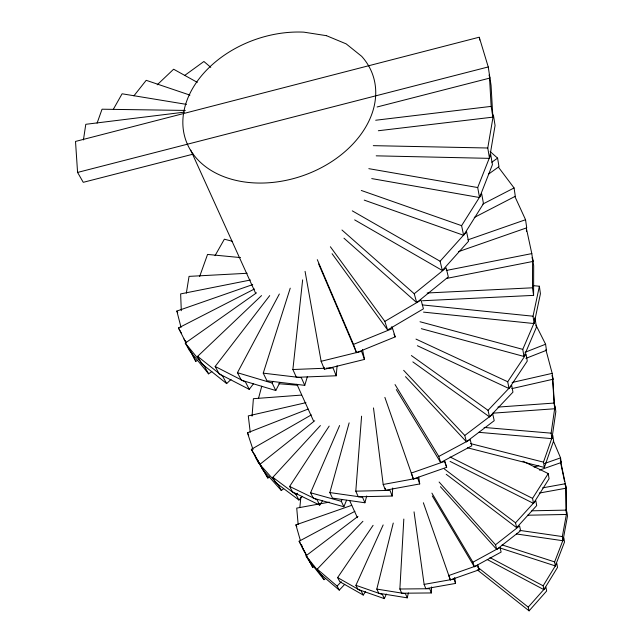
<?xml version="1.0" encoding="UTF-8"?>
<svg xmlns="http://www.w3.org/2000/svg" width="643" height="643" viewBox="0 0 643 643"><rect width="100%" height="100%" fill="white"/><g stroke="black" fill="none" stroke-linecap="round" stroke-linejoin="round"><path stroke-width="0.96" d="M533.594 295.378L533.682 265.816L532.589 258.084L532.476 287.799L533.594 295.378L422.483 300.747M403.82 519.054L399.874 589.012L401.714 593.224L431.332 592.95L431.59 586.93M361.583 416.19L355.796 491.164L358.264 496.79L392.19 496.034L392.688 488.013M252.064 416.125L253.39 398.692L301.414 395.091M302.644 279.874L292.87 369.524L296.383 377.32L336.201 375.777L337.101 365.787M299.839 507.472L300.836 497.481M551.943 438.647L555.841 411.584L555.054 405.966L551.123 433.157L551.943 438.647L478.89 432.329M83.437 139.949L85.784 124.308L184.437 112.123M186.341 293.136L189.05 276.377L247.137 273.283M489.524 158.363L495.07 125.481L493.398 114.96L487.764 148.003L489.524 158.363L376.203 155.831M562.979 540.739L562.328 536.567L566.869 511.756L567.488 516.04L562.979 540.739L516.425 533.963M423.528 312.12L534.132 323.558L540.425 293.747L539.381 286.239L533.385 285.669M534.132 323.558L533.031 316.203L539.381 286.239M393.259 523.048L376.806 589.084L378.783 593.24L407.236 597.845L408.393 592.959M349.141 422.869L329.843 492.57L332.479 498.108L364.911 502.77L366.695 495.97M258.478 398.491L261.757 386.218M290.234 288.177L263.244 373.149L266.974 380.785L304.758 385.358L307.346 376.71M544.356 467.429L543.472 462.14L552.795 435.472L553.599 440.889L544.356 467.429L467.509 447.793M97.085 123.143L102.044 109.206L185.329 110.427M199.651 276.506L207.552 254.427L240.538 257.586M555.327 565.912L554.628 561.902L563.871 537.886L564.506 542.017L555.327 565.912L500.029 547.981M479.557 197.53L492.425 164.656L490.722 154.481L477.693 187.539L479.557 197.53L371.734 178.585M339.608 425.537L310.585 492.771L313.342 498.229L343.852 506.756L346.561 500.27M343.852 506.756L341.32 501.315L342.092 499.466M523.965 356.447L522.775 349.366L535.338 320.037L536.415 327.279L523.965 356.447L421.318 328.677M383.156 524.953L355.917 585.307L358.006 589.43L384.345 598.625L386.363 594.028M279.351 294.004L237.444 372.707L241.334 380.198L275.775 390.526L279.898 382.513M275.775 390.526L272.158 383.059L273.082 381.275M113.345 109.27L122.098 93.79L186.51 104.391M215.035 255.673L224.359 239.196L232.131 241.213M543.922 589.671L557.513 567.407L556.83 563.429L543.15 585.813L543.922 589.671L487.249 559.539M463.619 235.29L483.48 203.63L481.679 193.816L461.602 225.669L463.619 235.29L364.235 200.118M450.076 461.393L533.521 503.405L549.074 478.746L548.238 473.578L523.008 461.208M533.521 503.405L532.565 498.373L548.238 473.578M329.176 426.108L289.615 486.438L292.477 491.855L319.716 505.109L322.424 500.881M509.031 388.549L527.252 361.093L526.103 354.132L507.713 381.749L509.031 388.549L417.363 345.717M373.093 525.339L337.631 577.591L339.809 581.706L363.239 595.048L365.465 591.705M269.706 295.611L215.148 366.462L219.167 373.856L249.259 389.353L253.487 383.734M133.929 95.815L146.202 80.319L189.918 95.108M529.093 610.85L528.225 607.129L545.907 587.163L546.654 590.989L529.093 610.85L477.283 569.843M442.328 270.478L468.538 241.229L466.585 231.785L440.101 261.235L442.328 270.478L354.663 219.882M320.399 425.57L272.841 477.307L275.775 482.692L298.939 500.037L302.306 496.316M298.939 500.037L296.142 494.724L297.492 493.237M516.634 527.662L536.712 505.567L535.78 500.592L515.549 522.815L516.634 527.662L446.226 474.277M362.925 521.28L317.24 569.135L319.507 573.235L339.263 590.129L344.761 584.302M489.524 416.873L512.953 392.134L511.675 385.43L488.045 410.33L489.524 416.873L412.846 361.896M339.263 590.129L337.101 586.103L341.232 581.722M261.54 295.603L197.634 356.351L201.717 363.689L226.666 383.598L230.998 379.41M157.222 84.796L173.618 69.219L197.305 82.36M416.704 302.62L448.308 276.932L446.17 267.858L414.229 293.738L416.704 302.62L343.965 238.199M314.708 420.763L259.828 464.407L262.81 469.792L281.337 490.505L283.684 488.624M496.75 549.435L520.621 530.724L519.584 525.95L495.528 544.766L496.75 549.435L440.423 486.695M357.974 516.393L306.028 555.777L308.343 559.9L324.016 579.681L325.615 578.459M466.432 441.781L494.218 420.675L492.795 414.221L464.768 435.472L466.432 441.781L405.5 376.645M184.517 75.569L203.903 61.495L210.783 67.354M256.549 292.822L185.264 343.105L189.372 350.403L208.621 373.856L211.885 371.525M488.375 174.237L498.976 166.666L497.594 158.122L490.167 151.587M491.863 162.197L497.594 158.122M387.6 329.947L423.44 308.817L421.061 300.088L384.852 321.396L387.6 329.947L332.085 253.704M311.3 414.904L251.333 449.344L267.842 478.03L269.578 477.026M474.301 566.732L472.926 562.215L499.965 547.45L501.138 552.064L474.301 566.732L432.297 495.938M308.624 559.715L312.699 567.287L314.459 566.33M440.656 462.534L438.791 456.434L470.194 439.619L471.793 445.84L440.656 462.534L396.313 389.586M307.716 557.955L299.124 541.221L354.896 511.314M482.821 204.064L514.07 187.949L498.429 167.164M188.222 347.18L195.785 361.318L197.57 360.393M474.261 217.479L515.316 196.276L514.07 187.949M186.004 342.815L178.473 327.97L254.435 289.004M392.568 328.501L395.204 336.884L356.519 352.653L353.497 344.407L392.568 328.501L391.74 326.668M253.012 449.578L247.451 432.827L308.069 409.085M525.026 352.308L545.594 344.23L535.949 325.036M525.902 358.376L546.454 350.306L545.594 344.23M413.369 478.979L446.676 467.308L444.876 461.304L411.295 473.071L413.369 478.979L384.876 397.382M300.466 540.803L295.901 524.881L351.657 505.342M534.108 467.148L538.826 465.492M544.5 463.507L560.559 457.872L553.35 440.849M539.469 470.137L561.218 462.51L560.559 457.872M450.349 579.906L479.172 569.786L477.845 565.326L448.814 575.517L450.349 579.906L423.359 502.754M181.045 327.408L176.849 311.059L252.723 284.584M467.847 239.871L525.556 219.729L514.786 196.292M458.596 251.606L526.721 227.823L525.556 219.729M77.578 172.428L488.246 66.944L479.244 37.198L75.512 141.436L77.578 172.428L83.252 182.323L193.205 154.127M377.111 106.979L489.99 78.036L489.122 75.167M321.13 361.294L361.575 351.327L364.485 359.421L324.418 369.291L321.13 361.294L305.071 271.37M305.947 402.671L248.286 415.892L250.24 432.281M512.141 382.489L552.184 373.358L545.867 349.688M511.868 388.613L552.996 379.249L552.184 373.358M250.432 280.018L180.635 293.907L181.302 310.714M446.266 270.462L531.809 253.599L526.336 228.185M446.363 278.459L532.926 261.444L531.809 253.599M383.188 484.476L417.717 478.127L419.718 483.946L385.47 490.231L383.188 484.476L373.487 407.927M329.304 502.135L296.728 508.107L298.151 524.471M542.628 487.86L565.326 483.737L560.334 459.777L560.865 463.45M539.276 493.068L565.961 488.23L565.326 483.737M424.123 584.391L454.079 579.094L455.565 583.426L425.811 588.675L424.123 584.391L414.044 511.852M375.689 120.241L491.148 106.384L489.572 78.454M378.349 130.738L492.868 117.139L491.059 85.35L488.246 66.944M497.907 407.099L554.025 403.065L554.829 408.755L492.707 413.184M427.161 292.991L532.476 287.799M292.87 369.524L324.233 368.27M326.194 368.19L333.05 367.917L336.201 375.777M355.796 491.164L389.988 490.376L392.19 496.034M531.801 510.807L565.912 510.124L566.547 514.456L527.501 515.22M399.874 589.012L429.693 588.723L431.332 592.95M373.294 145.656L487.764 148.003M278.789 383.726L297.805 385.261M484.083 427.434L551.123 433.157M422.242 304.911L533.031 316.203M263.244 373.149L301.35 377.706L304.758 385.358M329.843 492.57L362.515 497.232L364.911 502.77M519.648 530.387L562.328 536.567M376.806 589.084L405.452 593.69L407.236 597.845M368.825 168.667L477.693 187.539M470.555 443.606L543.472 462.14M420.008 321.749L522.775 349.366M310.585 492.771L341.32 501.315M237.444 372.707L272.158 383.059M502.087 544.91L554.628 561.902M355.917 585.307L382.424 594.534L384.345 598.625M361.294 190.465L461.602 225.669M415.989 339.094L507.713 381.749M289.615 486.438L317.031 499.74L319.716 505.109M450.092 456.988L532.565 498.373M215.148 366.462L245.473 382.006L249.259 389.353M489.934 557.585L543.15 585.813M337.631 577.591L361.197 590.989L363.239 595.048M352.284 210.848L440.101 261.235M411.367 355.547L488.045 410.33M272.841 477.307L296.142 494.724M444.45 469.028L515.549 522.815M477.918 567.383L528.225 607.129M197.634 356.351L222.751 376.34L226.666 383.598M317.24 569.135L337.101 586.103M341.955 230.001L414.229 293.738M403.659 370.32L464.768 435.472M439.097 482.017L495.528 544.766M259.828 464.407L278.459 485.208L281.337 490.505M185.264 343.105L204.627 366.663L208.621 373.856M306.028 555.777L321.789 575.646L324.016 579.681M330.365 246.759L384.852 321.396M395.035 384.57L438.791 456.434M431.903 493.133L472.926 562.215M251.333 449.344L267.842 478.03M178.473 327.97L181.639 333.621M184.002 338.957L186.229 342.912M299.124 541.221L306.389 555.005M304.895 552.377L302.612 548.302L301.535 544.557M176.849 311.059L177.741 312.667M295.901 524.881L296.817 526.553M247.451 432.827L248.72 435.15M308.64 559.394L312.699 567.287M185.192 340.452L186.076 342.189M190.931 351.753L195.785 361.318M190.714 150.141L255.408 292.782M296.873 384.217L313.462 420.787M349.543 500.334L357.42 517.711M393.966 334.143L395.204 336.884M317.296 259.659L353.497 344.407M318.663 263.984L356.519 352.653M560.463 460.726L561.218 462.51M444.61 461.666L446.676 467.308M477.46 565.084L479.172 569.786M257.803 460.484L258.727 463.257L255.793 457.961L254.556 454.231M551.991 375.472L552.996 379.249M532.091 257.554L532.926 261.444M560.993 464.367L564.57 481.543M564.964 483.456L565.961 488.23M362.523 349.583L364.485 359.421M324.064 367.314L324.418 369.291M491.148 106.384L492.868 117.139M479.389 38.13L479.686 39.995M454.657 577.47L455.565 583.426M534.695 317.875L535.089 320.56M526.344 229.672L526.593 231.44M418.722 476.993L419.718 483.946M552.514 376.251L554.829 408.755M385.213 488.238L385.47 490.231M552.683 379.233L554.025 403.065M489.347 74.467L489.46 76.461M566.547 514.456L566.274 489.781L565.655 485.336L565.912 510.124M326.451 35.678L303.842 32.15A99.022 72.12 -19.3 0 0 182.845 123.199A99.022 72.12 -19.3 0 0 305.859 174.615A99.022 72.12 -19.3 0 0 361.679 56.327L346.175 43.877L326.451 35.678"/></g></svg>
